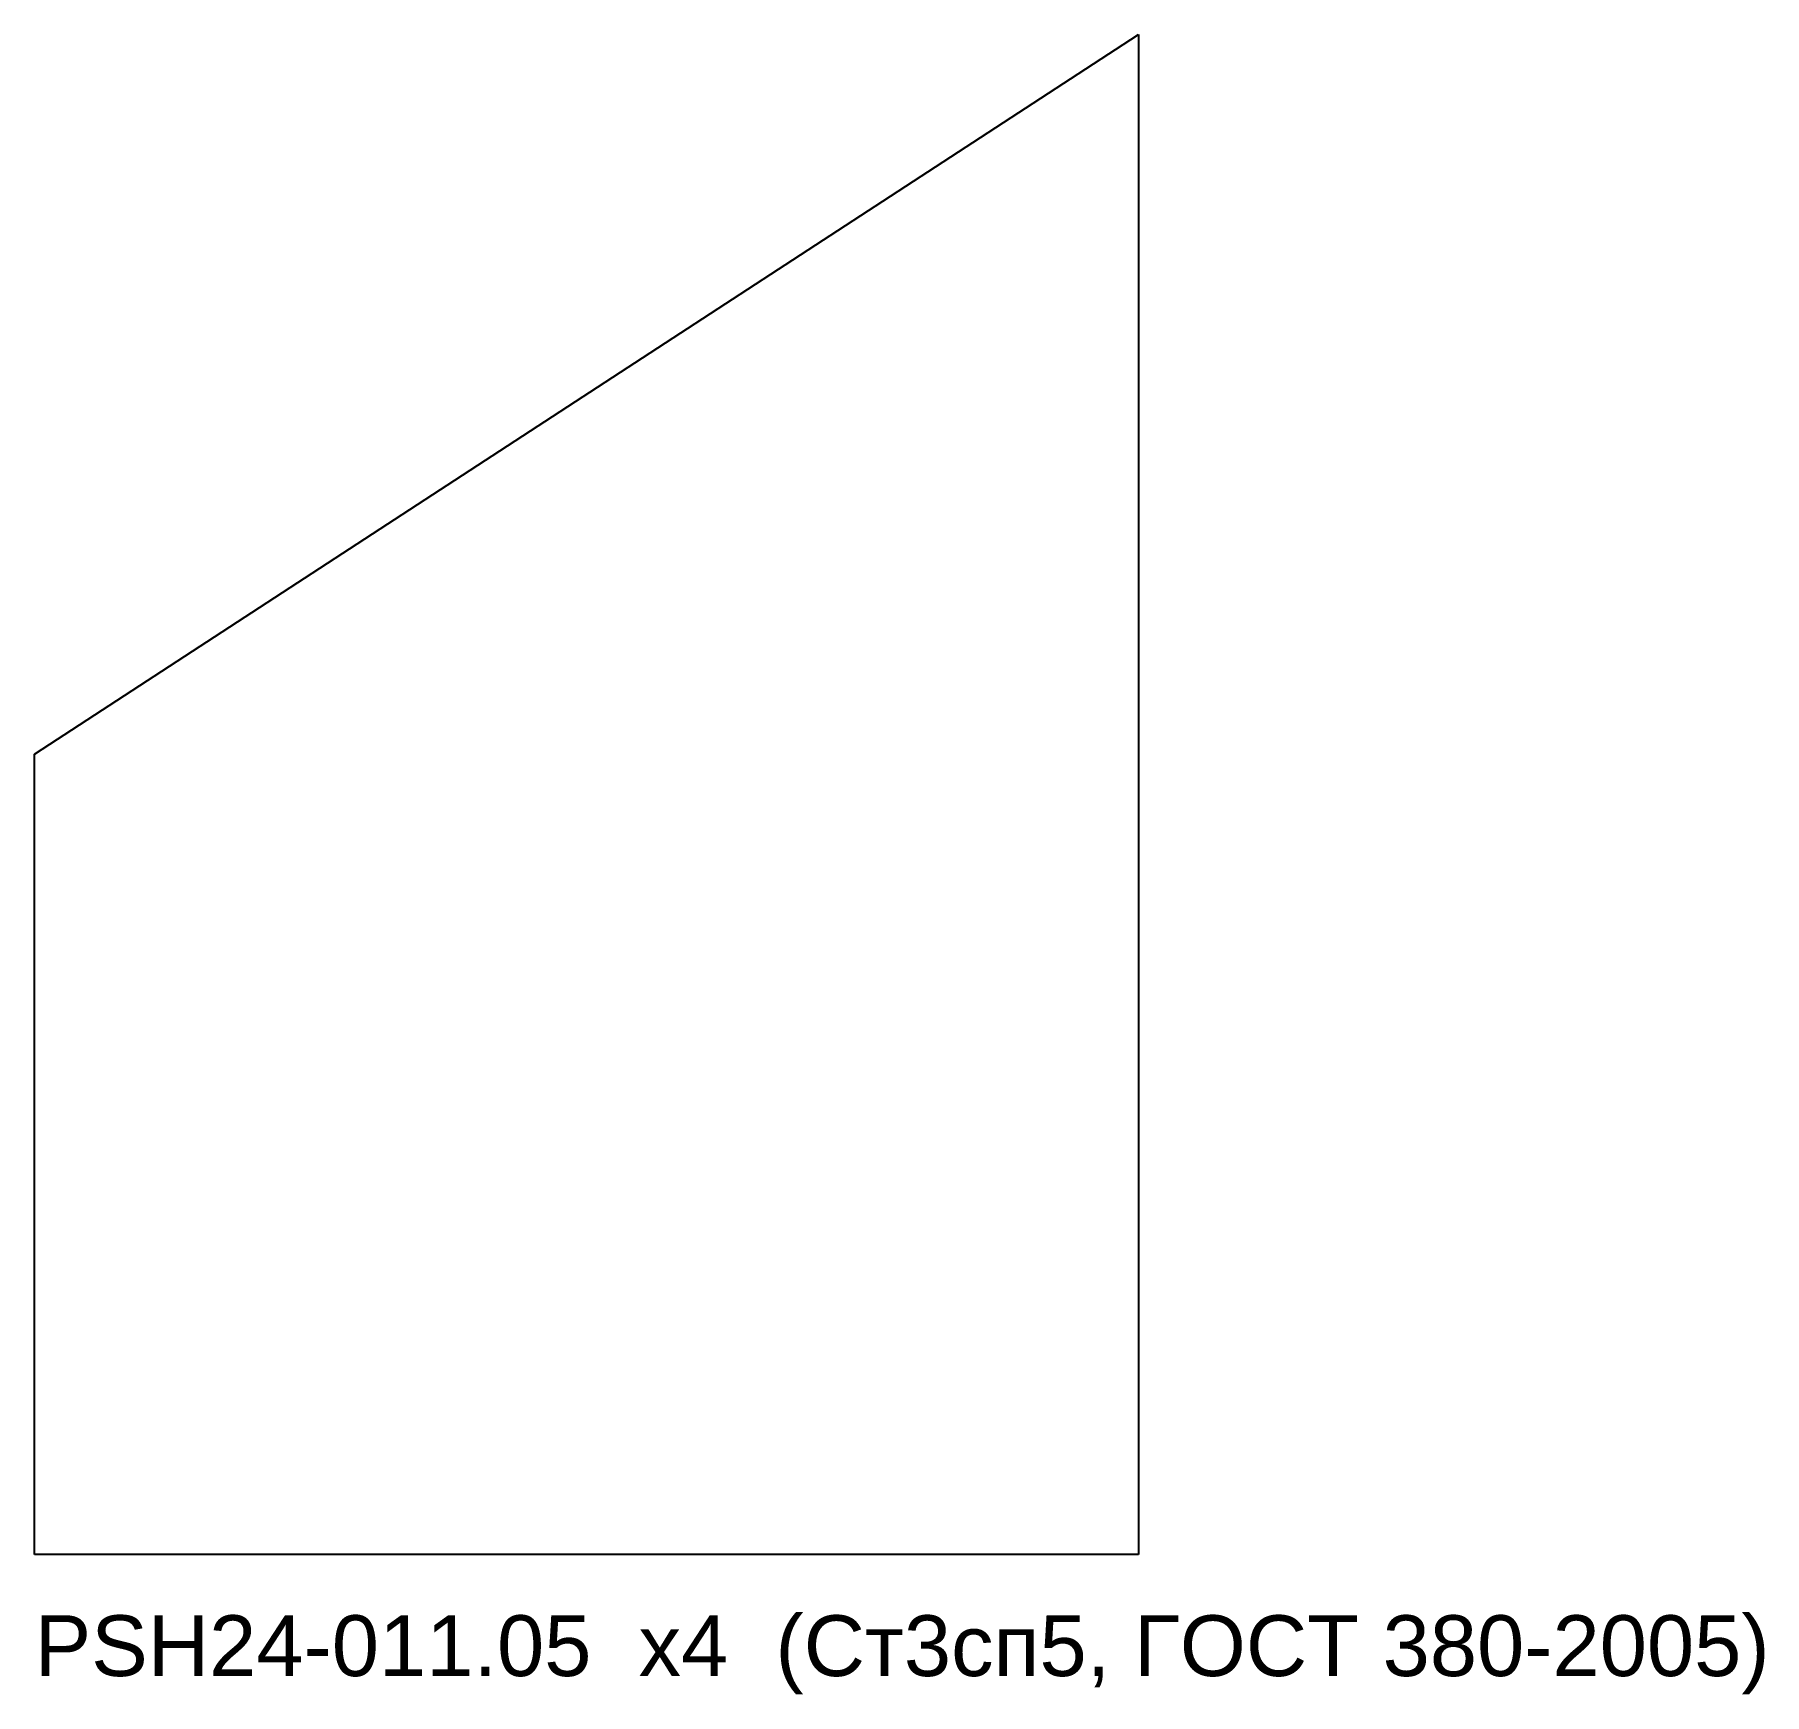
# Model space of a CAD drawing. Header units: millimetres. Extents: x -63 to 108, y -76 to 87.
import ezdxf

# ---------------------------------------------------------------- set-up
doc = ezdxf.new("R2010")
doc.units = ezdxf.units.MM
doc.layers.add('CUT', color=1, linetype='Continuous')
doc.layers.add('MARK', color=5, linetype='Continuous')
doc.styles.add('GOST', font='Arial')

msp = doc.modelspace()

# ---------------------------------------------------------------- linework, layer by layer
at = {"layer": 'CUT'}
for p, q in [((-62.77, 16.48), (46.23, 87.48)), ((46.23, 87.48), (46.23, -62.52)), ((-62.77, -62.52), (-62.77, 16.48)), ((46.23, -62.52), (-62.77, -62.52))]:
    msp.add_line(p, q, dxfattribs=at)

# ---------------------------------------------------------------- texts
at = {"layer": 'MARK', "style": 'GOST'}
msp.add_text('PSH24-011.05  x4  (Ст3сп5, ГОСТ 380-2005)', height=6, dxfattribs=at).set_placement((-62.77, -74.52))

doc.saveas('drawing.dxf')
